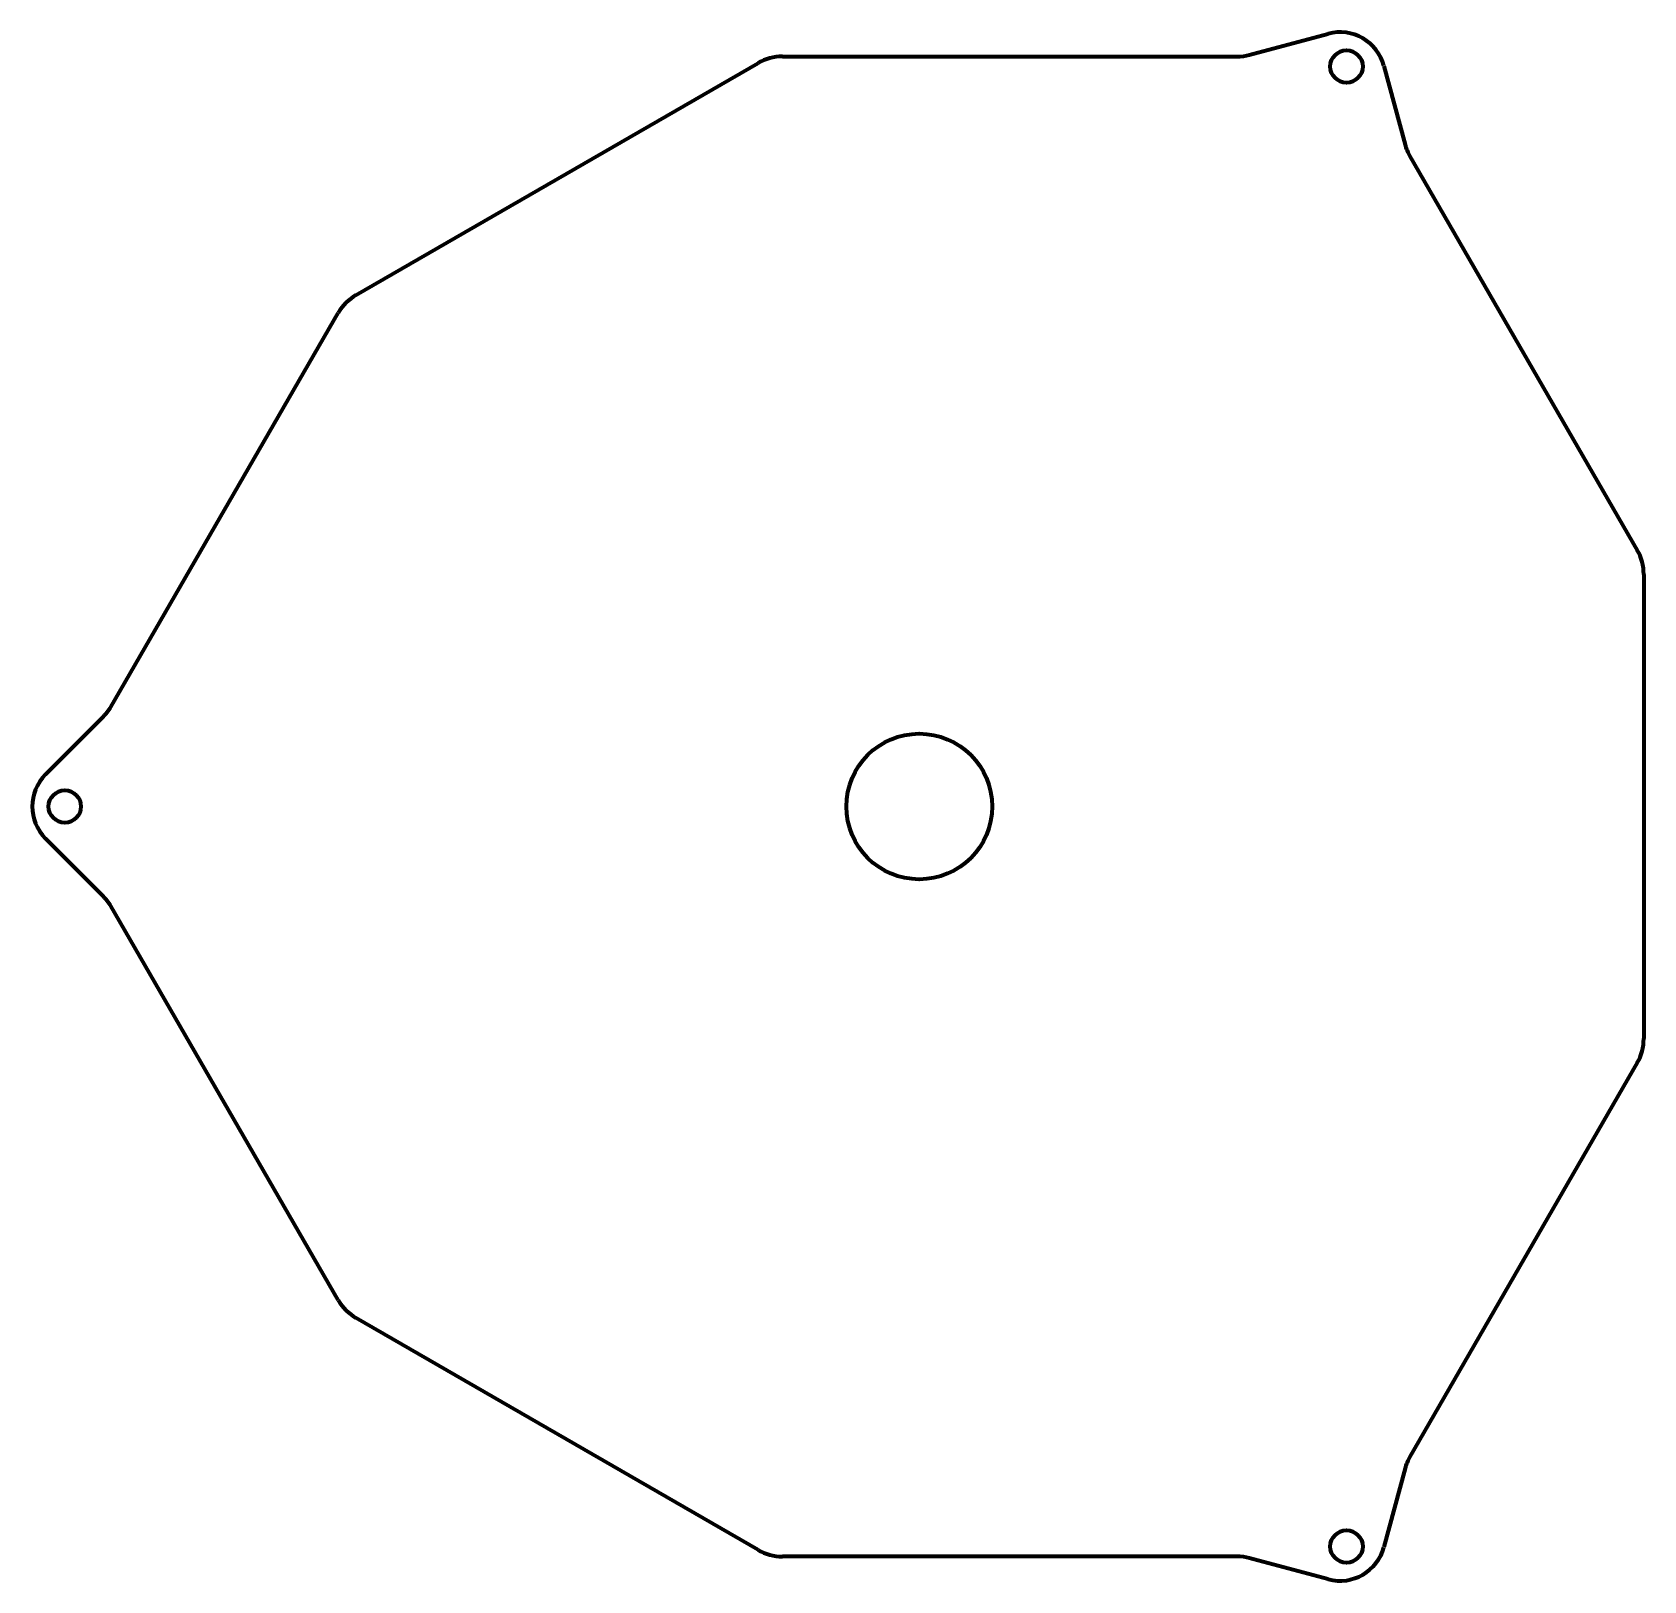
# Model space of a CAD drawing. Header units: millimetres. Extents: x -110 to 90, y -96 to 96.
import ezdxf

# ---------------------------------------------------------------- set-up
doc = ezdxf.new("R2010")
doc.units = ezdxf.units.MM
doc.layers.add('1', color=7, linetype='Continuous', true_color=0xffffff)

msp = doc.modelspace()

# ---------------------------------------------------------------- linework, layer by layer
at = {"layer": '1', "color": 173, "linetype": 'Continuous', "lineweight": 70}
for p, q in [((40.812887, 92.856517), (50.53242, 95.460858)), ((-69.585792, 63.170323), (-19.914208, 91.848225)), ((-16.914208, 92.652072), (39.259973, 92.652072)), ((57.405318, 91.492789), (60.009659, 81.773256)), ((60.609062, 80.32617), (88.696152, 31.677902)), ((-99.869035, 12.325902), (-71.781944, 60.97417)), ((89.5, 28.677902), (89.5, -28.677902)), ((-107.937738, 3.968069), (-100.822546, 11.083261)), ((-100.822546, -11.083261), (-107.937738, -3.968069)), ((-71.781944, -60.97417), (-99.869035, -12.325902)), ((88.696152, -31.677902), (60.609062, -80.32617)), ((-19.914208, -91.848225), (-69.585792, -63.170323)), ((60.009659, -81.773256), (57.405318, -91.492789)), ((39.259973, -92.652072), (-16.914208, -92.652072)), ((50.53242, -95.460858), (40.812887, -92.856517))]:
    msp.add_line(p, q, dxfattribs=at)
for centre, radius in [((52.779553, 91.416867), 2), ((0, 0), 9), ((-105.559106, 0), 2), ((52.779553, -91.416867), 2)]:
    msp.add_circle(centre, radius, dxfattribs=at)
for centre, radius, start, end in [((51.984834, 90.040374), 5.611698, 15, 105), ((-16.914208, 86.652072), 6, 90, 120), ((39.259973, 98.652072), 6, 270, 285), ((65.805214, 83.32617), 6, 195, 210), ((-66.585792, 57.97417), 6, 120, 150), ((83.5, 28.677902), 6, 0, 30), ((-105.065187, 15.325902), 6, 315, 330), ((-103.969669, 0), 5.611698, 135, 225), ((-105.065187, -15.325902), 6, 30, 45), ((83.5, -28.677902), 6, 330, 0), ((-66.585792, -57.97417), 6, 210, 240), ((65.805214, -83.32617), 6, 150, 165), ((51.984834, -90.040374), 5.611698, 255, 345), ((-16.914208, -86.652072), 6, 240, 270), ((39.259973, -98.652072), 6, 75, 90)]:
    msp.add_arc(centre, radius, start, end, dxfattribs=at)

doc.saveas('drawing.dxf')
